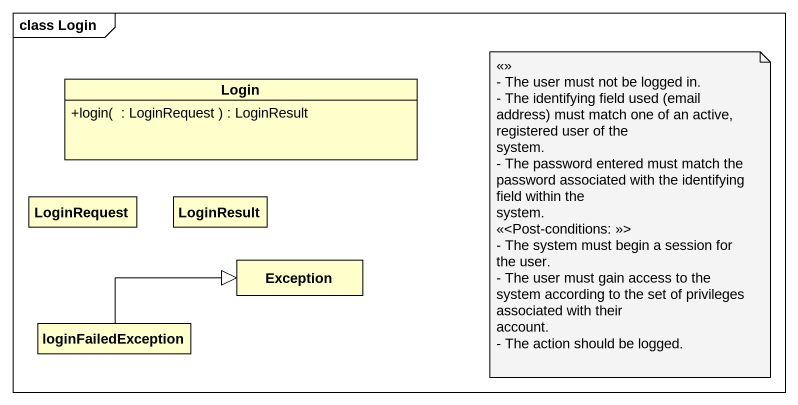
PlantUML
@startuml
mainframe class Login
hide circle
hide empty members
skinparam classAttributeIconSize 0
class Login {
  +login(  : LoginRequest ) : LoginResult
}
class LoginRequest
class LoginResult
class "Exception" as Exception_
class loginFailedException
loginFailedException -right-|> Exception_
note as N1
  <<>>
  - The user must not be logged in.
  - The identifying field used (email address) must match one of an active, registered user of the
  system.
  - The password entered must match the password associated with the identifying field within the
  system.
  <<<Post-conditions: >>>
  - The system must begin a session for the user.
  - The user must gain access to the system according to the set of privileges associated with their
  account.
  - The action should be logged.
end note
@enduml
